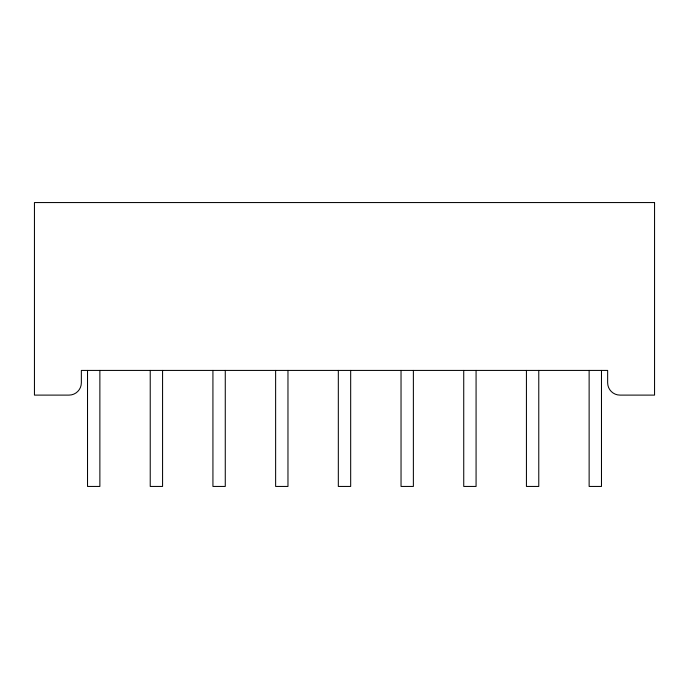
<?xml version="1.0" encoding="UTF-8"?>
<svg xmlns="http://www.w3.org/2000/svg" width="689" height="689" viewBox="0 0 689 689"><rect width="100%" height="100%" fill="white"/><g stroke="black" fill="none" stroke-linecap="round" stroke-linejoin="round"><path stroke-width="1.03" d="M601.48 370.424L601.48 486.443L589.138 486.443L589.129 370.424M538.772 370.424L538.772 486.443L526.439 486.443L526.43 370.424M476.073 370.424L476.073 486.443L463.74 486.443L463.731 370.424M413.374 370.424L413.374 486.443L401.041 486.443L401.032 370.424M350.675 370.424L350.675 486.443L338.333 486.443L338.325 370.424M287.968 370.424L287.968 486.443L275.634 486.443L275.626 370.424M225.269 370.424L225.269 486.443L212.935 486.443L212.927 370.424M162.57 370.424L162.57 486.443L150.236 486.443L150.228 370.424M99.871 370.424L99.871 486.443L87.529 486.443L87.52 370.424M654.55 202.557L34.45 202.557L34.45 395.107L69.012 395.107A12.342 12.342 0 0 0 81.354 382.765L81.354 370.424L607.646 370.424L607.646 382.765A12.342 12.342 0 0 0 619.988 395.107L654.55 395.107L654.55 202.557"/></g></svg>
